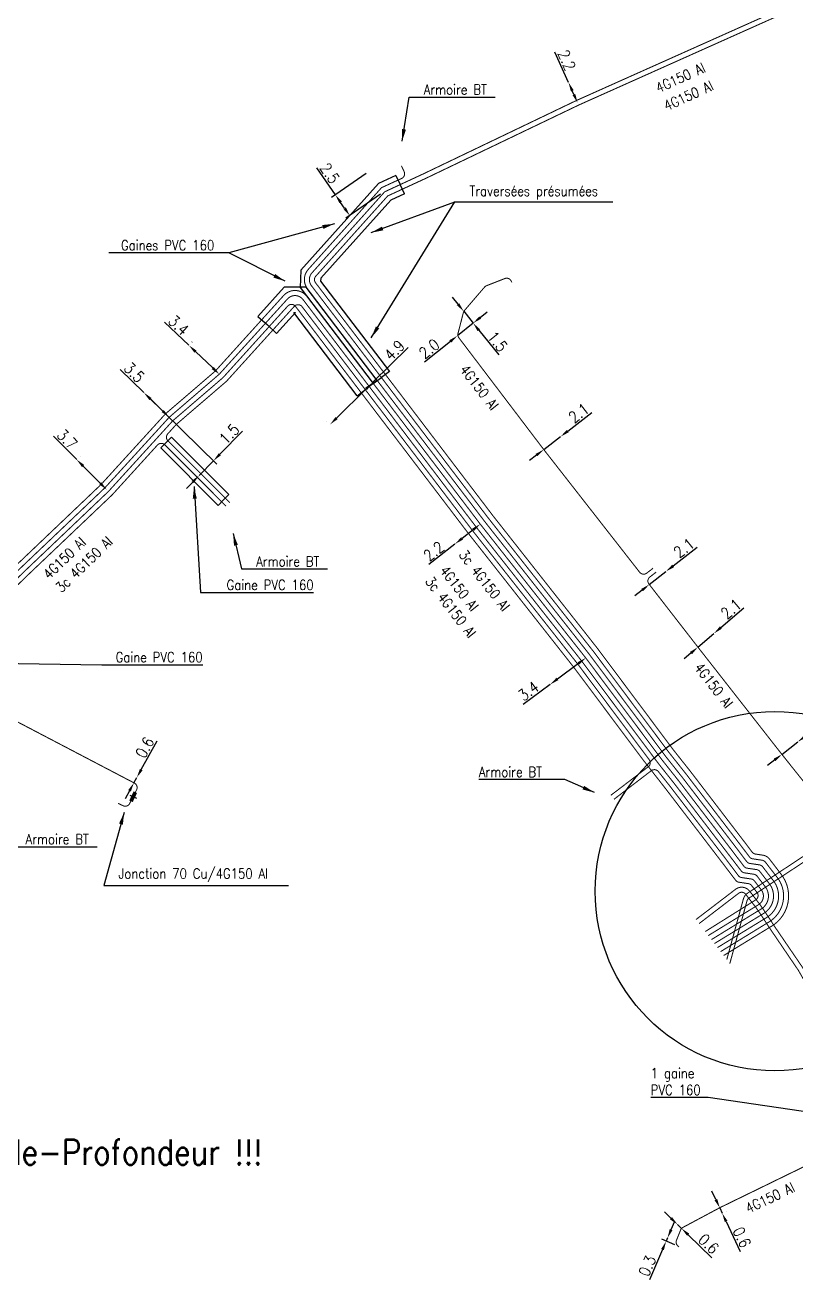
# Model space of a CAD drawing. Header units: millimetres. Extents: x 184994 to 186004, y 128000 to 129009.
# Drawn here: x 185681.5 to 185757.9, y 128345.3 to 128469.7 of the extents above; entities that cross this region are included whole.
import ezdxf
from ezdxf.enums import TextEntityAlignment as Align

# ---------------------------------------------------------------- set-up
doc = ezdxf.new("R2010")
doc.units = ezdxf.units.MM
doc.header["$PDMODE"] = 34
doc.linetypes.add('B_ST_Al', pattern=[2000, 1000, 1000])
doc.layers.get('0').update_dxf_attribs({"linetype": 'CONTINUOUS'})
doc.layers.get('Defpoints').update_dxf_attribs({"linetype": 'CONTINUOUS'})
for name, color, linetype in [('B_100', 3, 'CONTINUOUS'), ('B_110', 1, 'CONTINUOUS'), ('B_300', 7, 'CONTINUOUS'), ('B_400', 7, 'CONTINUOUS'), ('B_420', 7, 'CONTINUOUS'), ('B_900', 7, 'CONTINUOUS')]:
    doc.layers.add(name, color=color, linetype=linetype)
doc.styles.get("Standard").update_dxf_attribs({"font": 'romans.shx', "width": 0.85})
doc.dimstyles.get("Standard").update_dxf_attribs({"dimtxt": 1.5, "dimasz": 1.2, "dimexe": 0.625, "dimexo": 0.625, "dimgap": 0.25, "dimtad": 1, "dimdec": 1, "dimzin": 0, "dimdsep": 46, "dimtxsty": 'Standard', "dimcen": -0.5, "dimadec": 0, "dimazin": 0, "dimtfac": 1, "dimtdec": 1, "dimtmove": 0, "dimatfit": 3, "dimfxl": 0, "dimtolj": 1, "dimtzin": 0, "dimarcsym": 0})

# ---------------------------------------------------------------- blocks, each defined once
blk = doc.blocks.new('*D635')
at = {"layer": 'B_110', "color": 0, "linetype": 'Continuous', "lineweight": -2, "transparency": 16777216}
for p, q in [((185749.98, 128353.22), (185749.6, 128354.04)), ((185750.37, 128352.41), (185750.62, 128351.86)), ((185750.79, 128352.61), (185750.79, 128352.61)), ((185751, 128351.05), (185752.4, 128348.08)), ((185751.04, 128352.06), (185751.04, 128352.06))]:
    blk.add_line(p, q, dxfattribs=at)
at = {"layer": 'B_110', "color": 0, "linetype": 'Continuous', "transparency": 16777216}
for points in [[(185750.12, 128353.29), (185749.85, 128353.16), (185750.37, 128352.41)], [(185751.14, 128351.11), (185750.87, 128350.99), (185750.62, 128351.86)]]:
    blk.add_solid(points, dxfattribs=at)
at = {"layer": 'Defpoints', "color": 0, "linetype": 'Continuous', "transparency": 16777216}
for p in [(185750.37, 128352.41), (185750.62, 128351.86), (185750.62, 128351.86)]:
    blk.add_point(p, dxfattribs=at)
at = {"layer": 'B_110', "color": 0, "linetype": 'Continuous', "transparency": 16777216, "insert": (185752.57, 128349.48), "char_height": 1.125, "attachment_point": 5, "rotation": 295.2197}
blk.add_mtext('\\A1;0.6', dxfattribs=at)
blk = doc.blocks.new('*D636')
at = {"layer": 'B_110', "color": 0, "linetype": 'Continuous', "lineweight": -2, "transparency": 16777216}
for p, q in [((185745.55, 128351.36), (185744.9, 128351.99)), ((185746.2, 128350.74), (185746.59, 128350.36)), ((185747.24, 128349.73), (185749.6, 128347.46))]:
    blk.add_line(p, q, dxfattribs=at)
at = {"layer": 'B_110', "color": 0, "linetype": 'Continuous', "transparency": 16777216}
for points in [[(185745.65, 128351.47), (185745.44, 128351.26), (185746.2, 128350.74)], [(185747.35, 128349.84), (185747.14, 128349.63), (185746.59, 128350.36)]]:
    blk.add_solid(points, dxfattribs=at)
at = {"layer": 'Defpoints', "color": 0, "linetype": 'Continuous', "transparency": 16777216}
for p in [(185746.2, 128350.74), (185746.2, 128350.74), (185746.59, 128350.36)]:
    blk.add_point(p, dxfattribs=at)
at = {"layer": 'B_110', "color": 0, "linetype": 'Continuous', "transparency": 16777216, "insert": (185749.27, 128348.83), "char_height": 1.125, "attachment_point": 5, "rotation": 316.0804}
blk.add_mtext('\\A1;0.6', dxfattribs=at)
blk = doc.blocks.new('*D637')
at = {"layer": 'B_110', "color": 0, "linetype": 'Continuous', "lineweight": -2, "transparency": 16777216}
for p, q in [((185745.56, 128350.24), (185745.91, 128351.07)), ((185745.92, 128348.72), (185744.63, 128349.28)), ((185745.2, 128349.42), (185745.06, 128349.09)), ((185744.71, 128348.27), (185743.41, 128345.26))]:
    blk.add_line(p, q, dxfattribs=at)
at = {"layer": 'B_110', "color": 0, "linetype": 'Continuous', "transparency": 16777216}
for points in [[(185745.42, 128350.3), (185745.69, 128350.18), (185745.2, 128349.42)], [(185744.57, 128348.33), (185744.84, 128348.21), (185745.06, 128349.09)]]:
    blk.add_solid(points, dxfattribs=at)
at = {"layer": 'Defpoints', "color": 0, "linetype": 'Continuous', "transparency": 16777216}
for p in [(185745.2, 128349.42), (185745.2, 128349.42), (185746.35, 128348.54)]:
    blk.add_point(p, dxfattribs=at)
at = {"layer": 'B_110', "color": 0, "linetype": 'Continuous', "transparency": 16777216, "insert": (185743.19, 128346.64), "char_height": 1.125, "attachment_point": 5, "rotation": 66.7303}
blk.add_mtext('\\A1;0.3', dxfattribs=at)
blk = doc.blocks.new('*D650')
at = {"layer": 'B_110', "color": 0, "linetype": 'Continuous', "lineweight": -2, "transparency": 16777216}
for p, q in [((185715.96, 128434.23), (185719.49, 128437.72)), ((185715.63, 128434.57), (185715.63, 128434.57)), ((185712.39, 128430.71), (185715.32, 128433.6)), ((185711.42, 128430.42), (185711.42, 128430.42))]:
    blk.add_line(p, q, dxfattribs=at)
at = {"layer": 'B_110', "color": 0, "linetype": 'Continuous', "transparency": 16777216}
for points in [[(185715.21, 128433.71), (185715.42, 128433.5), (185715.96, 128434.23)], [(185712.29, 128430.82), (185712.5, 128430.61), (185711.75, 128430.08)]]:
    blk.add_solid(points, dxfattribs=at)
at = {"layer": 'Defpoints', "color": 0, "linetype": 'Continuous', "transparency": 16777216}
for p in [(185715.96, 128434.23), (185711.75, 128430.08), (185711.75, 128430.08)]:
    blk.add_point(p, dxfattribs=at)
at = {"layer": 'B_110', "color": 0, "linetype": 'Continuous', "transparency": 16777216, "insert": (185718.13, 128437.44), "char_height": 1.125, "attachment_point": 5, "rotation": 44.6519}
blk.add_mtext('\\A1;4.9', dxfattribs=at)
blk = doc.blocks.new('*D651')
at = {"layer": 'B_110', "color": 0, "linetype": 'Continuous', "lineweight": -2, "transparency": 16777216}
for p, q in [((185725.93, 128419.64), (185724.83, 128418.77)), ((185724.12, 128418.22), (185721.55, 128416.19))]:
    blk.add_line(p, q, dxfattribs=at)
at = {"layer": 'B_110', "color": 0, "linetype": 'Continuous', "transparency": 16777216}
for points in [[(185725.84, 128419.76), (185726.02, 128419.52), (185726.64, 128420.2)], [(185724.74, 128418.89), (185724.92, 128418.66), (185724.12, 128418.22)]]:
    blk.add_solid(points, dxfattribs=at)
at = {"layer": 'Defpoints', "color": 0, "linetype": 'Continuous', "transparency": 16777216}
for p in [(185726.64, 128420.2), (185724.12, 128418.22), (185724.12, 128418.22)]:
    blk.add_point(p, dxfattribs=at)
at = {"layer": 'B_110', "color": 0, "linetype": 'Continuous', "transparency": 16777216, "insert": (185722.02, 128417.51), "char_height": 1.125, "attachment_point": 5, "rotation": 38.2302}
blk.add_mtext('\\A1;2.2', dxfattribs=at)
blk = doc.blocks.new('*D652')
at = {"layer": 'B_110', "color": 0, "linetype": 'Continuous', "lineweight": -2, "transparency": 16777216}
for p, q in [((185736.37, 128406.39), (185734.28, 128404.84)), ((185737.37, 128406.55), (185737.37, 128406.55)), ((185733.56, 128404.3), (185730.89, 128402.32))]:
    blk.add_line(p, q, dxfattribs=at)
at = {"layer": 'B_110', "color": 0, "linetype": 'Continuous', "transparency": 16777216}
for points in [[(185736.28, 128406.51), (185736.46, 128406.27), (185737.09, 128406.92)], [(185734.19, 128404.96), (185734.37, 128404.72), (185733.56, 128404.3)]]:
    blk.add_solid(points, dxfattribs=at)
at = {"layer": 'Defpoints', "color": 0, "linetype": 'Continuous', "transparency": 16777216}
for p in [(185737.09, 128406.92), (185733.56, 128404.3), (185733.56, 128404.3)]:
    blk.add_point(p, dxfattribs=at)
at = {"layer": 'B_110', "color": 0, "linetype": 'Continuous', "transparency": 16777216, "insert": (185731.42, 128403.64), "char_height": 1.125, "attachment_point": 5, "rotation": 36.6149}
blk.add_mtext('\\A1;3.4', dxfattribs=at)
blk = doc.blocks.new('*D653')
at = {"layer": 'B_110', "color": 0, "linetype": 'Continuous', "lineweight": -2, "transparency": 16777216}
for p, q in [((185693.63, 128432.91), (185700.53, 128426.15)), ((185700.82, 128427.12), (185703.07, 128429.42)), ((185698.76, 128425.02), (185700.19, 128426.48)), ((185698.13, 128424.37), (185697.5, 128423.73))]:
    blk.add_line(p, q, dxfattribs=at)
at = {"layer": 'B_110', "color": 0, "linetype": 'Continuous', "transparency": 16777216}
for points in [[(185700.72, 128427.23), (185700.93, 128427.02), (185700.19, 128426.48)], [(185698.02, 128424.48), (185698.24, 128424.27), (185698.76, 128425.02)]]:
    blk.add_solid(points, dxfattribs=at)
at = {"layer": 'Defpoints', "color": 0, "linetype": 'Continuous', "transparency": 16777216}
for p in [(185693.29, 128433.24), (185700.19, 128426.48), (185698.76, 128425.02)]:
    blk.add_point(p, dxfattribs=at)
at = {"layer": 'B_110', "color": 0, "linetype": 'Continuous', "transparency": 16777216, "insert": (185701.75, 128429.14), "char_height": 1.125, "attachment_point": 5, "rotation": 45.5897}
blk.add_mtext('\\A1;1.5', dxfattribs=at)
blk = doc.blocks.new('*D654')
at = {"layer": 'B_110', "color": 0, "linetype": 'Continuous', "lineweight": -2, "transparency": 16777216}
for p, q in [((185686.63, 128426.6), (185684.32, 128428.92)), ((185686.96, 128426.93), (185686.96, 128426.93)), ((185688.97, 128424.25), (185687.27, 128425.96)), ((185689.94, 128423.95), (185689.94, 128423.95))]:
    blk.add_line(p, q, dxfattribs=at)
at = {"layer": 'B_110', "color": 0, "linetype": 'Continuous', "transparency": 16777216}
for points in [[(185687.37, 128426.07), (185687.16, 128425.85), (185686.63, 128426.6)], [(185689.07, 128424.36), (185688.86, 128424.15), (185689.6, 128423.62)]]:
    blk.add_solid(points, dxfattribs=at)
at = {"layer": 'Defpoints', "color": 0, "linetype": 'Continuous', "transparency": 16777216}
for p in [(185686.63, 128426.6), (185686.63, 128426.6), (185689.6, 128423.62)]:
    blk.add_point(p, dxfattribs=at)
at = {"layer": 'B_110', "color": 0, "linetype": 'Continuous', "transparency": 16777216, "insert": (185685.69, 128428.61), "char_height": 1.125, "attachment_point": 5, "rotation": 314.9011}
blk.add_mtext('\\A1;3.7', dxfattribs=at)
blk = doc.blocks.new('*D659')
at = {"layer": 'B_110', "color": 0, "linetype": 'Continuous', "lineweight": -2, "transparency": 16777216}
for p, q in [((185693.29, 128433.24), (185690.95, 128435.53)), ((185695.15, 128431.42), (185693.94, 128432.61))]:
    blk.add_line(p, q, dxfattribs=at)
at = {"layer": 'B_110', "color": 0, "linetype": 'Continuous', "transparency": 16777216}
for points in [[(185694.04, 128432.71), (185693.83, 128432.5), (185693.29, 128433.24)], [(185695.26, 128431.52), (185695.05, 128431.31), (185695.8, 128430.79)]]:
    blk.add_solid(points, dxfattribs=at)
at = {"layer": 'Defpoints', "color": 0, "linetype": 'Continuous', "transparency": 16777216}
for p in [(185693.29, 128433.24), (185693.29, 128433.24), (185695.8, 128430.79)]:
    blk.add_point(p, dxfattribs=at)
at = {"layer": 'B_110', "color": 0, "linetype": 'Continuous', "transparency": 16777216, "insert": (185692.33, 128435.24), "char_height": 1.125, "attachment_point": 5, "rotation": 315.5897}
blk.add_mtext('\\A1;3.5', dxfattribs=at)
blk = doc.blocks.new('*D660')
at = {"layer": 'B_110', "color": 0, "linetype": 'Continuous', "lineweight": -2, "transparency": 16777216}
for p, q in [((185697.75, 128437.93), (185695.34, 128440.22)), ((185698.06, 128438.25), (185698.08, 128438.26)), ((185700.11, 128435.68), (185698.41, 128437.31))]:
    blk.add_line(p, q, dxfattribs=at)
at = {"layer": 'B_110', "color": 0, "linetype": 'Continuous', "transparency": 16777216}
for points in [[(185698.51, 128437.41), (185698.3, 128437.2), (185697.75, 128437.93)], [(185700.22, 128435.79), (185700.01, 128435.57), (185700.77, 128435.06)]]:
    blk.add_solid(points, dxfattribs=at)
at = {"layer": 'Defpoints', "color": 0, "linetype": 'Continuous', "transparency": 16777216}
for p in [(185697.74, 128437.91), (185697.75, 128437.93), (185700.77, 128435.06)]:
    blk.add_point(p, dxfattribs=at)
at = {"layer": 'B_110', "color": 0, "linetype": 'Continuous', "transparency": 16777216, "insert": (185696.74, 128439.92), "char_height": 1.125, "attachment_point": 5, "rotation": 316.4399}
blk.add_mtext('\\A1;3.4', dxfattribs=at)
blk = doc.blocks.new('*D665')
at = {"layer": 'B_110', "color": 0, "linetype": 'Continuous', "lineweight": -2, "transparency": 16777216}
for p, q in [((185693.03, 128395.85), (185694.61, 128398.72)), ((185692.3, 128394.54), (185692.59, 128395.07)), ((185691.87, 128393.75), (185691.43, 128392.97))]:
    blk.add_line(p, q, dxfattribs=at)
at = {"layer": 'B_110', "color": 0, "linetype": 'Continuous', "transparency": 16777216}
for points in [[(185692.9, 128395.93), (185693.16, 128395.78), (185692.59, 128395.07)], [(185691.74, 128393.83), (185692, 128393.68), (185692.3, 128394.54)]]:
    blk.add_solid(points, dxfattribs=at)
at = {"layer": 'Defpoints', "color": 0, "linetype": 'Continuous', "transparency": 16777216}
for p in [(185692.59, 128395.07), (185692.59, 128395.07), (185692.3, 128394.54)]:
    blk.add_point(p, dxfattribs=at)
at = {"layer": 'B_110', "color": 0, "linetype": 'Continuous', "transparency": 16777216, "insert": (185693.38, 128398.05), "char_height": 1.125, "attachment_point": 5, "rotation": 61.083}
blk.add_mtext('\\A1;0.6', dxfattribs=at)
blk = doc.blocks.new('*D669')
at = {"layer": 'B_110', "color": 0, "linetype": 'Continuous', "lineweight": -2, "transparency": 16777216}
for p, q in [((185735.38, 128463.99), (185734.04, 128466.98)), ((185735.92, 128462.8), (185735.75, 128463.16))]:
    blk.add_line(p, q, dxfattribs=at)
at = {"layer": 'B_110', "color": 0, "linetype": 'Continuous', "transparency": 16777216}
for points in [[(185735.89, 128463.23), (185735.62, 128463.1), (185735.38, 128463.99)], [(185736.05, 128462.86), (185735.78, 128462.74), (185736.28, 128461.98)]]:
    blk.add_solid(points, dxfattribs=at)
at = {"layer": 'Defpoints', "color": 0, "linetype": 'Continuous', "transparency": 16777216}
for p in [(185735.38, 128463.99), (185735.38, 128463.99), (185736.28, 128461.98)]:
    blk.add_point(p, dxfattribs=at)
at = {"layer": 'B_110', "color": 0, "linetype": 'Continuous', "transparency": 16777216, "insert": (185735.21, 128466.2), "char_height": 1.125, "attachment_point": 5, "rotation": 294.1437}
blk.add_mtext('\\A1;2.2', dxfattribs=at)
blk = doc.blocks.new('B_300_04')
at = {"color": 0, "linetype": 'Continuous'}
blk.add_line((0, 0.38), (0, -0.38), dxfattribs=at)
blk.add_solid([(-0.5, 0.19), (-0.5, -0.19), (0.5, 0.19), (0.5, -0.19)], dxfattribs=at)
at = {"color": 0, "linetype": 'Continuous', "width": 0.75, "flags": 3}
for tag, p in [('DEF_LEG', (0, -4.25)), ('DEF_COUP', (0.04, -6.33)), ('DEF_TYPE', (0, -8.25))]:
    blk.add_attdef(tag, text='', height=1.2, dxfattribs=at).set_placement(p, align=Align.MIDDLE)
blk = doc.blocks.new('*D689')
at = {"layer": 'B_110', "color": 0, "linetype": 'Continuous', "lineweight": -2, "transparency": 16777216}
for p, q in [((185712.28, 128452.84), (185710.42, 128455.54)), ((185715.34, 128454.96), (185711.89, 128452.58)), ((185713.19, 128451.53), (185712.79, 128452.1)), ((185716.76, 128452.9), (185713.32, 128450.52))]:
    blk.add_line(p, q, dxfattribs=at)
at = {"layer": 'B_110', "color": 0, "linetype": 'Continuous', "transparency": 16777216}
for points in [[(185712.92, 128452.19), (185712.67, 128452.02), (185712.28, 128452.84)], [(185713.31, 128451.61), (185713.07, 128451.44), (185713.7, 128450.79)]]:
    blk.add_solid(points, dxfattribs=at)
at = {"layer": 'Defpoints', "color": 0, "linetype": 'Continuous', "transparency": 16777216}
for p in [(185715.72, 128455.22), (185717.14, 128453.17), (185712.28, 128452.84)]:
    blk.add_point(p, dxfattribs=at)
at = {"layer": 'B_110', "color": 0, "linetype": 'Continuous', "transparency": 16777216, "insert": (185711.71, 128454.99), "char_height": 1.125, "attachment_point": 5, "rotation": 304.6533}
blk.add_mtext('\\A1;2.5', dxfattribs=at)
blk = doc.blocks.new('*D692')
at = {"layer": 'B_110', "color": 0, "linetype": 'Continuous', "lineweight": -2, "transparency": 16777216}
for p, q in [((185724.43, 128442), (185723.87, 128442.7)), ((185724.99, 128441.3), (185725.93, 128440.13)), ((185726.49, 128439.42), (185728.46, 128436.97))]:
    blk.add_line(p, q, dxfattribs=at)
at = {"layer": 'B_110', "color": 0, "linetype": 'Continuous', "transparency": 16777216}
for points in [[(185724.55, 128442.09), (185724.31, 128441.91), (185724.99, 128441.3)], [(185726.61, 128439.52), (185726.37, 128439.33), (185725.93, 128440.13)]]:
    blk.add_solid(points, dxfattribs=at)
at = {"layer": 'Defpoints', "color": 0, "linetype": 'Continuous', "transparency": 16777216}
for p in [(185724.99, 128441.3), (185725.93, 128440.13), (185725.93, 128440.13)]:
    blk.add_point(p, dxfattribs=at)
at = {"layer": 'B_110', "color": 0, "linetype": 'Continuous', "transparency": 16777216, "insert": (185728.34, 128438.31), "char_height": 1.125, "attachment_point": 5, "rotation": 308.6756}
blk.add_mtext('\\A1;1.5', dxfattribs=at)
blk = doc.blocks.new('*D693')
at = {"layer": 'B_110', "color": 0, "linetype": 'Continuous', "lineweight": -2, "transparency": 16777216}
for p, q in [((185726.63, 128440.69), (185727.33, 128441.25)), ((185725.93, 128440.13), (185724.37, 128438.88)), ((185723.67, 128438.31), (185721.11, 128436.26))]:
    blk.add_line(p, q, dxfattribs=at)
at = {"layer": 'B_110', "color": 0, "linetype": 'Continuous', "transparency": 16777216}
for points in [[(185726.54, 128440.8), (185726.73, 128440.57), (185725.93, 128440.13)], [(185723.57, 128438.43), (185723.76, 128438.2), (185724.37, 128438.88)]]:
    blk.add_solid(points, dxfattribs=at)
at = {"layer": 'Defpoints', "color": 0, "linetype": 'Continuous', "transparency": 16777216}
for p in [(185725.93, 128440.13), (185725.93, 128440.13), (185724.37, 128438.88)]:
    blk.add_point(p, dxfattribs=at)
at = {"layer": 'B_110', "color": 0, "linetype": 'Continuous', "transparency": 16777216, "insert": (185721.57, 128437.59), "char_height": 1.125, "attachment_point": 5, "rotation": 38.6756}
blk.add_mtext('\\A1;2.0', dxfattribs=at)
blk = doc.blocks.new('*D694')
at = {"layer": 'B_110', "color": 0, "linetype": 'Continuous', "lineweight": -2, "transparency": 16777216}
for p, q in [((185735.31, 128429.42), (185737.69, 128431.25)), ((185732.93, 128427.59), (185734.59, 128428.87)), ((185732.21, 128427.04), (185731.5, 128426.5))]:
    blk.add_line(p, q, dxfattribs=at)
at = {"layer": 'B_110', "color": 0, "linetype": 'Continuous', "transparency": 16777216}
for points in [[(185735.21, 128429.54), (185735.4, 128429.3), (185734.59, 128428.87)], [(185732.12, 128427.16), (185732.3, 128426.93), (185732.93, 128427.59)]]:
    blk.add_solid(points, dxfattribs=at)
at = {"layer": 'Defpoints', "color": 0, "linetype": 'Continuous', "transparency": 16777216}
for p in [(185734.59, 128428.87), (185734.59, 128428.87), (185732.93, 128427.59)]:
    blk.add_point(p, dxfattribs=at)
at = {"layer": 'B_110', "color": 0, "linetype": 'Continuous', "transparency": 16777216, "insert": (185736.4, 128431.21), "char_height": 1.125, "attachment_point": 5, "rotation": 37.5347}
blk.add_mtext('\\A1;2.1', dxfattribs=at)
blk = doc.blocks.new('*D695')
at = {"layer": 'B_110', "color": 0, "linetype": 'Continuous', "lineweight": -2, "transparency": 16777216}
for p, q in [((185745.75, 128416.05), (185748.12, 128417.9)), ((185743.39, 128414.21), (185745.04, 128415.5)), ((185742.68, 128413.65), (185741.97, 128413.1))]:
    blk.add_line(p, q, dxfattribs=at)
at = {"layer": 'B_110', "color": 0, "linetype": 'Continuous', "transparency": 16777216}
for points in [[(185745.66, 128416.17), (185745.85, 128415.93), (185745.04, 128415.5)], [(185742.59, 128413.77), (185742.77, 128413.54), (185743.39, 128414.21)]]:
    blk.add_solid(points, dxfattribs=at)
at = {"layer": 'Defpoints', "color": 0, "linetype": 'Continuous', "transparency": 16777216}
for p in [(185745.04, 128415.5), (185745.04, 128415.5), (185743.39, 128414.21)]:
    blk.add_point(p, dxfattribs=at)
at = {"layer": 'B_110', "color": 0, "linetype": 'Continuous', "transparency": 16777216, "insert": (185746.83, 128417.84), "char_height": 1.125, "attachment_point": 5, "rotation": 37.9349}
blk.add_mtext('\\A1;2.1', dxfattribs=at)
blk = doc.blocks.new('*D696')
at = {"layer": 'B_110', "color": 0, "linetype": 'Continuous', "lineweight": -2, "transparency": 16777216}
for p, q in [((185750.49, 128409.95), (185752.77, 128411.9)), ((185748.21, 128408), (185749.8, 128409.36)), ((185747.52, 128407.41), (185746.84, 128406.83))]:
    blk.add_line(p, q, dxfattribs=at)
at = {"layer": 'B_110', "color": 0, "linetype": 'Continuous', "transparency": 16777216}
for points in [[(185750.39, 128410.06), (185750.59, 128409.83), (185749.8, 128409.36)], [(185747.43, 128407.53), (185747.62, 128407.3), (185748.21, 128408)]]:
    blk.add_solid(points, dxfattribs=at)
at = {"layer": 'Defpoints', "color": 0, "linetype": 'Continuous', "transparency": 16777216}
for p in [(185749.8, 128409.36), (185749.8, 128409.36), (185748.21, 128408)]:
    blk.add_point(p, dxfattribs=at)
at = {"layer": 'B_110', "color": 0, "linetype": 'Continuous', "transparency": 16777216, "insert": (185751.49, 128411.79), "char_height": 1.125, "attachment_point": 5, "rotation": 40.518}
blk.add_mtext('\\A1;2.1', dxfattribs=at)
blk = doc.blocks.new('*D697')
at = {"layer": 'B_110', "color": 0, "linetype": 'Continuous', "lineweight": -2, "transparency": 16777216}
for p, q in [((185758.82, 128399.15), (185761.5, 128401.23)), ((185756.53, 128397.37), (185758.11, 128398.6)), ((185755.82, 128396.82), (185755.11, 128396.27))]:
    blk.add_line(p, q, dxfattribs=at)
at = {"layer": 'B_110', "color": 0, "linetype": 'Continuous', "transparency": 16777216}
for points in [[(185758.73, 128399.27), (185758.91, 128399.03), (185758.11, 128398.6)], [(185755.73, 128396.94), (185755.91, 128396.7), (185756.53, 128397.37)]]:
    blk.add_solid(points, dxfattribs=at)
at = {"layer": 'Defpoints', "color": 0, "linetype": 'Continuous', "transparency": 16777216}
for p in [(185758.11, 128398.6), (185758.11, 128398.6), (185756.53, 128397.37)]:
    blk.add_point(p, dxfattribs=at)
at = {"layer": 'B_110', "color": 0, "linetype": 'Continuous', "transparency": 16777216, "insert": (185760.1, 128401.09), "char_height": 1.125, "attachment_point": 5, "rotation": 37.8575}
blk.add_mtext('\\A1;2.0', dxfattribs=at)

msp = doc.modelspace()

# ---------------------------------------------------------------- linework, layer by layer
at = {"layer": 'B_100', "linetype": 'B_ST_Al', "const_width": 0.1, "flags": 128}
for points in [[(185671.83, 128412.6), (185674.56, 128411.28, 0.378992), (185675.2, 128411.45), (185675.7, 128412.24, -0.183172), (185675.99, 128412.45), (185676.78, 128412.67), (185677.46, 128413.03), (185680.91, 128416.38), (185689.07, 128424.15), (185695.43, 128431.13), (185700.39, 128435.39), (185707.15, 128442.87, -0.469498), (185709.46, 128442.77), (185715.96, 128434.24), (185726.64, 128420.19), (185737.08, 128406.94), (185744.48, 128397.05), (185744.77, 128396.67), (185746.27, 128394.78), (185751.62, 128387.79), (185752.77, 128386.27, 0.194489), (185753.09, 128386.08), (185754.03, 128385.94, -0.193874), (185754.35, 128385.75), (185755.29, 128384.54, -0.44531), (185754.75, 128381.61), (185749.85, 128378.61)], [(185751.37, 128376.62), (185753.07, 128382.83, -0.182042), (185753.28, 128383.12), (185762.4, 128389.13, -0.403936), (185763.08, 128389), (185765.32, 128385.88, 0.406073), (185766, 128385.75), (185766.62, 128386.17)], [(185761.43, 128363.39), (185761.43, 128363.39, 0.290807), (185761.96, 128363.33), (185763.53, 128364.12, 0.409065), (185763.76, 128364.78), (185761.12, 128370.29), (185759.77, 128373.14), (185758.18, 128375.93), (185755.53, 128379.83), (185754.57, 128381.28), (185754, 128382.13), (185752.94, 128383.5, 0.413826), (185752.24, 128383.59), (185748.33, 128380.59)]]:
    msp.add_lwpolyline(points, format="xyb", dxfattribs=at)
at = {"layer": 'B_110', "linetype": 'B_ST_Al', "flags": 128}
for points in [[(185750.76, 128377.42, 0.1, 0.1, 0), (185755.53, 128380.34, 0.1, 0.1, 0.445448), (185756.47, 128385.46, 0.1, 0.1, 0), (185755.3, 128386.99, 0.1, 0.1, 0.193874), (185754.65, 128387.37, 0.1, 0.1, 0), (185753.92, 128387.48, 0.1, 0.1, -0.195621), (185753.59, 128387.67, 0.1, 0.1, 0), (185752.81, 128388.7, 0.1, 0.1, 0), (185747.45, 128395.7, 0.1, 0.1, 0), (185745.95, 128397.59, 0.1, 0.1, 0), (185745.67, 128397.95, 0.1, 0.1, 0), (185738.27, 128407.85, 0.1, 0.1, 0), (185727.83, 128421.11, 0.1, 0.1, 0), (185717.23, 128435.04, 0.1, 0.1, 0), (185710.3, 128444.14, 0.1, 0.1, -0.359641), (185710.33, 128444.78, 0.1, 0.1, 0), (185717.46, 128452.74, 0.1, 0.1, 0), (185718.91, 128453.41, 0.1, 0.1, 0), (185721.27, 128454.5, 0.1, 0.1, 0), (185736.39, 128461.75, 0.1, 0.1, 0), (185786.56, 128484.2, 0.1, 0.1, 0), (185788.12, 128484.91, 0.1, 0.1, 0), (185816.55, 128498.14, 0.1, 0.1, 0), (185830.28, 128504.14, 0.1, 0.1, 0.416753), (185830.53, 128504.8, 0.1, 0.1, 0), (185830.2, 128505.55, 0, 0, 0)], [(185670.67, 128391.28, 0.1, 0.1, 0), (185670.28, 128391.48, 0.1, 0.1, -0.178533), (185670.05, 128391.74, 0.1, 0.1, 0), (185669.79, 128392.36, 0.1, 0.1, 0.177486), (185669.56, 128392.61, 0.1, 0.1, 0), (185666.21, 128394.35, 0.1, 0.1, -0.413594), (185665.99, 128395.02, 0.1, 0.1, 0), (185667.78, 128398.49, 0.1, 0.1, 0), (185668.06, 128399.03, 0.1, 0.1, 0), (185675.06, 128410.31, 0.1, 0.1, 0), (185676.02, 128411.81, 0.1, 0.1, -0.183172), (185676.31, 128412.02, 0.1, 0.1, 0), (185676.97, 128412.2, 0.1, 0.1, 0), (185677.76, 128412.62, 0.1, 0.1, 0), (185681.26, 128416.03, 0.1, 0.1, 0), (185689.43, 128423.8, 0.1, 0.1, 0), (185695.8, 128430.79, 0.1, 0.1, 0), (185700.76, 128435.06, 0.1, 0.1, 0), (185707.53, 128442.53, 0.1, 0.1, -0.469498), (185709.06, 128442.47, 0.1, 0.1, 0), (185715.64, 128433.83, 0.1, 0.1, 0), (185726.25, 128419.88, 0.1, 0.1, 0), (185736.68, 128406.63, 0.1, 0.1, 0), (185744.08, 128396.74, 0.1, 0.1, 0), (185744.37, 128396.36, 0.1, 0.1, 0), (185745.87, 128394.47, 0.1, 0.1, 0), (185751.22, 128387.48, 0.1, 0.1, 0), (185752.5, 128385.81, 0.1, 0.1, 0.194489), (185752.82, 128385.62, 0.1, 0.1, 0), (185753.76, 128385.48, 0.1, 0.1, -0.193874), (185754.08, 128385.29, 0.1, 0.1, 0), (185754.89, 128384.23, 0.1, 0.1, -0.445087), (185754.49, 128382.04, 0.1, 0.1, 0), (185749.55, 128379, 0, 0, 0)], [(185690.75, 128392.51, 0.1, 0.1, 0), (185691.22, 128392.28, 0.1, 0.1, 0.414214), (185691.89, 128392.5, 0.1, 0.1, 0), (185692.23, 128393.17, 0.1, 0.1, 0), (185692.57, 128393.85, 0.1, 0.1, 0.408667), (185692.35, 128394.52, 0.1, 0.1, 0), (185678.62, 128401.71, 0.1, 0.1, 0), (185677.3, 128402.41, 0.1, 0.1, 0), (185672.83, 128404.75, 0.1, 0.1, -0.435504), (185672.63, 128405.46, 0.1, 0.1, 0), (185673.31, 128406.54, 0.1, 0.1, 0), (185674.39, 128408.29, 0.1, 0.1, 0), (185675.48, 128410.04, 0.1, 0.1, 0), (185676.34, 128411.38, 0.1, 0.1, -0.183172), (185676.62, 128411.59, 0.1, 0.1, 0), (185677.16, 128411.74, 0.1, 0.1, 0), (185678.05, 128412.22, 0.1, 0.1, 0), (185681.62, 128415.67, 0.1, 0.1, 0), (185689.79, 128423.45, 0.1, 0.1, 0), (185696.16, 128430.45, 0.1, 0.1, 0), (185701.13, 128434.72, 0.1, 0.1, 0), (185707.55, 128441.82, 0.1, 0.1, -0.469498), (185708.32, 128441.79, 0.1, 0.1, 0), (185714.42, 128433.77, 0.1, 0.1, 0), (185725.46, 128419.27, 0.1, 0.1, 0), (185735.89, 128406.02, 0.1, 0.1, 0), (185742.76, 128396.84, 0.1, 0.1, 0), (185745.08, 128393.87, 0.1, 0.1, 0), (185750.43, 128386.88, 0.1, 0.1, 0), (185751.95, 128384.88, 0.1, 0.1, 0.194484), (185752.27, 128384.69, 0.1, 0.1, 0), (185753.21, 128384.55, 0.1, 0.1, -0.193874), (185753.53, 128384.36, 0.1, 0.1, 0), (185754.07, 128383.67, 0.1, 0.1, -0.442155), (185753.94, 128382.94, 0.1, 0.1, 0), (185748.94, 128379.8, 0, 0, 0)], [(185701.8, 128422.33, 0.1, 0.1, 0), (185701.37, 128422.76, 0.1, 0.1, 0), (185695.67, 128428.46, 0.1, 0.1, -0.400488), (185695.66, 128429.15, 0.1, 0.1, 0), (185696.51, 128430.09, 0.1, 0.1, 0), (185701.48, 128434.36, 0.1, 0.1, 0), (185708.2, 128441.79, 0.1, 0.1, -0.469498), (185708.97, 128441.76, 0.1, 0.1, 0), (185715.24, 128433.53, 0.1, 0.1, 0), (185725.85, 128419.58, 0.1, 0.1, 0), (185736.29, 128406.33, 0.1, 0.1, 0), (185743.38, 128396.84, 0.1, 0.1, -0.410632), (185743.29, 128396.14, 0.1, 0.1, 0), (185739.58, 128393.31, 0, 0, 0)], [(185670.9, 128391.74, 0.1, 0.1, -0.353023), (185670.78, 128392.35, 0.1, 0.1, 0), (185673.73, 128398.03, 0.1, 0.1, 0), (185675.41, 128401.27, 0.1, 0.1, 0), (185676.52, 128403.41, 0.1, 0.1, 0), (185676.61, 128403.82, 0.1, 0.1, 0), (185676.54, 128404.42, 0.1, 0.1, 0), (185676.19, 128404.98, 0.1, 0.1, 0), (185675.41, 128405.74, 0.1, 0.1, 0), (185675.12, 128406.23, 0.1, 0.1, 0), (185674.83, 128406.72, 0.1, 0.1, 0), (185674.68, 128407.25, 0.1, 0.1, 0), (185674.73, 128407.79, 0.1, 0.1, -0.118518), (185674.8, 128408.01, 0.1, 0.1, 0), (185675.9, 128409.77, 0.1, 0.1, 0), (185676.66, 128410.95, 0.1, 0.1, -0.183172), (185676.94, 128411.16, 0.1, 0.1, 0), (185677.35, 128411.27, 0.1, 0.1, 0), (185678.35, 128411.81, 0.1, 0.1, 0), (185681.96, 128415.31, 0.1, 0.1, 0), (185690.15, 128423.1, 0.1, 0.1, 0), (185694.64, 128428.04, 0.1, 0.1, -0.428073), (185695.37, 128428.06, 0.1, 0.1, 0), (185701.44, 128421.98, 0, 0, 0)]]:
    msp.add_lwpolyline(points, format="xyseb", dxfattribs=at)
at = {"layer": 'B_110', "linetype": 'B_ST_Al', "const_width": 0.1, "flags": 128}
for points in [[(185750.46, 128377.81), (185755.27, 128380.76, 0.445597), (185756.08, 128385.15), (185754.9, 128386.68, 0.193874), (185754.58, 128386.87), (185753.64, 128387.01, -0.194489), (185753.32, 128387.2), (185752.41, 128388.4), (185747.05, 128395.4), (185745.56, 128397.28), (185745.27, 128397.65), (185737.87, 128407.55), (185727.43, 128420.8), (185716.83, 128434.74), (185709.9, 128443.84, -0.359641), (185709.95, 128445.11), (185717.16, 128453.15), (185721.06, 128454.96), (185736.18, 128462.21), (185786.36, 128484.66), (185787.58, 128485.21, 0.412218), (185787.83, 128485.87), (185787.57, 128486.46)], [(185718.82, 128455.73), (185719.09, 128455.15, -0.414214), (185718.85, 128454.48), (185716.85, 128453.56), (185709.58, 128445.45, 0.359641), (185709.51, 128443.54), (185716.43, 128434.43), (185727.04, 128420.5), (185737.48, 128407.24), (185745.04, 128397.13), (185746.66, 128395.09), (185752.02, 128388.09), (185753.04, 128386.74, 0.194489), (185753.37, 128386.55), (185754.31, 128386.41, -0.193874), (185754.63, 128386.22), (185755.69, 128384.84, -0.445687), (185755.01, 128381.18), (185750.15, 128378.21)], [(185751.07, 128377.02), (185752.72, 128383.04, -0.181718), (185753.14, 128383.61), (185762.1, 128389.53, 0.440533), (185762.21, 128390.26), (185756.53, 128397.37), (185748.21, 128408), (185743.39, 128414.21), (185743.39, 128414.21), (185743.36, 128414.25, -0.413949), (185743.44, 128414.95), (185744.07, 128415.44)], [(185749.24, 128379.4), (185754.23, 128382.47, 0.444991), (185754.49, 128383.93), (185753.81, 128384.82, 0.193874), (185753.49, 128385.01), (185752.54, 128385.15, -0.194486), (185752.22, 128385.34), (185750.83, 128387.18), (185745.47, 128394.17), (185744.29, 128395.66, 0.409144), (185743.59, 128395.75), (185739.89, 128392.91)], [(185746.35, 128348.54), (185746.35, 128348.54, -0.414214), (185746.09, 128349.2), (185746.5, 128350.22, -0.168326), (185746.72, 128350.46), (185750.37, 128352.41), (185761.93, 128358.05), (185764.26, 128358.92, 0.437754), (185764.54, 128359.6), (185763.7, 128361.37), (185763.05, 128362.78, -0.382789), (185763.26, 128363.45), (185763.75, 128363.68, 0.407049), (185764.2, 128365), (185761.57, 128370.51), (185760.22, 128373.37), (185758.6, 128376.21), (185755.94, 128380.11), (185754.98, 128381.56), (185754.4, 128382.42), (185753.34, 128383.8, 0.413829), (185751.94, 128383.99), (185748.02, 128380.99)]]:
    msp.add_lwpolyline(points, format="xyb", dxfattribs=at)
at = {"layer": 'B_110', "linetype": 'B_ST_Al', "ltscale": 0.5}
msp.add_lwpolyline([(185743.77, 128415.83, 0.1, 0.1, 0), (185743.14, 128415.34, 0.1, 0.1, -0.414478), (185742.43, 128415.43, 0.1, 0.1, 0), (185732.93, 128427.59, 0.1, 0.1, 0), (185724.51, 128438.68, 0.1, 0.1, -0.229196), (185724.43, 128439.11, 0.1, 0.1, 0), (185724.96, 128441.18, 0.1, 0.1, -0.115121), (185725.07, 128441.38, 0.1, 0.1, 0), (185727.06, 128443.7, 0.1, 0.1, -0.121744), (185727.26, 128443.84, 0.1, 0.1, 0), (185729.07, 128444.55, 0.1, 0.1, -0.406731), (185729.71, 128444.28, 0.1, 0.1, 0), (185729.76, 128444.17, 0.1, 0.1, 0)], format="xyseb", dxfattribs=at)
at = {"layer": 'B_400', "color": 7, "linetype": 'CONTINUOUS'}
for p, q in [((185718.28, 128454.77), (185716.55, 128453.97)), ((185718.28, 128454.77), (185718.7, 128453.86)), ((185716.55, 128453.97), (185708.85, 128445.38)), ((185719.12, 128452.96), (185718.7, 128453.86)), ((185717.76, 128452.33), (185710.82, 128444.58)), ((185719.12, 128452.96), (185717.76, 128452.33)), ((185708.85, 128445.38), (185708.78, 128443.66)), ((185710.82, 128444.58), (185710.81, 128444.3)), ((185707.21, 128443.68), (185704.6, 128440.79)), ((185709.39, 128443.69), (185707.21, 128443.68)), ((185708.78, 128443.66), (185716.03, 128434.13)), ((185716.43, 128434.43), (185709.39, 128443.69)), ((185710.81, 128444.3), (185717.63, 128435.34)), ((185704.6, 128440.79), (185705.53, 128439.95)), ((185708.33, 128441.19), (185706.45, 128439.11)), ((185708.16, 128441.18), (185708.33, 128441.19)), ((185714.44, 128432.92), (185708.16, 128441.18)), ((185706.45, 128439.11), (185705.53, 128439.95)), ((185716.43, 128434.43), (185715.44, 128433.68)), ((185716.03, 128434.13), (185716.83, 128434.74)), ((185717.63, 128435.34), (185716.83, 128434.74)), ((185714.44, 128432.92), (185715.44, 128433.68)), ((185694.96, 128427.75), (185695.49, 128428.28)), ((185696.03, 128428.81), (185695.49, 128428.28)), ((185696.03, 128428.81), (185701.72, 128423.12)), ((185694.96, 128427.75), (185700.66, 128422.06)), ((185700.66, 128422.06), (185701.19, 128422.59)), ((185701.72, 128423.12), (185701.19, 128422.59))]:
    msp.add_line(p, q, dxfattribs=at)
at = {"layer": 'B_900'}
msp.add_circle((185755.83, 128383.8), 17.81, dxfattribs=at)

# ---------------------------------------------------------------- block references
at = {"layer": 'B_300', "rotation": 64.6766733445767}
msp.add_blockref('B_300_04', (185692.23, 128393.17), dxfattribs=at)

# ---------------------------------------------------------------- texts
at = {"layer": 'B_100', "linetype": 'B_ST_Al', "width": 0.85}
for rotation, p in [(44.0787, (185683.89, 128414.66)), (307.6918, (185722.56, 128415.58))]:
    msp.add_text('4G150 Al', height=1, rotation=rotation, dxfattribs=at).set_placement(p)
at = {"layer": 'B_110', "linetype": 'B_ST_Al', "width": 0.85}
for s, rotation, p in [('4G150 Al', 24.4932, (185744.31, 128462.93)), ('4G150 Al', 24.4932, (185745.11, 128461.15)), ('4G150 Al', 307.6918, (185724.55, 128435.51)), ('3c 4G150 Al', 44.0787, (185685.13, 128413.35)), ('3c 4G150 Al', 307.6918, (185724.46, 128417.14)), ('3c 4G150 Al', 307.6918, (185721.12, 128414.5)), ('4G150 Al', 307.6918, (185747.79, 128405.96))]:
    msp.add_text(s, height=1, rotation=rotation, dxfattribs=at).set_placement(p)
at = {"layer": 'B_110', "linetype": 'B_ST_Al', "char_height": 1, "attachment_point": 4}
for insert in [(185721.03, 128463.29), (185704.42, 128416.5), (185726.49, 128395.62), (185681.57, 128388.96)]:
    msp.add_mtext('Armoire BT', dxfattribs=dict(at, insert=insert))
at = {"layer": 'B_110', "linetype": 'Continuous', "insert": (185725.56, 128453.06), "char_height": 1, "attachment_point": 4}
msp.add_mtext('Traversées présumées', dxfattribs=at)
at = {"layer": 'B_110', "linetype": 'B_ST_Al', "insert": (185752.79, 128352.74), "char_height": 1, "attachment_point": 1, "rotation": 25.3612}
msp.add_mtext('4G150 Al', dxfattribs=at)
at = {"layer": 'B_300', "linetype": 'Continuous', "insert": (185690.78, 128385.38), "char_height": 1, "attachment_point": 4}
msp.add_mtext('Jonction 70 Cu/4G150 Al', dxfattribs=at)
at = {"layer": 'B_400', "char_height": 1}
for s, insert, attachment_point in [('Gaines PVC 160 ', (185700.27, 128447.85), 6), ('Gaine PVC 160 ', (185710.12, 128414.17), 6), ('Gaine PVC 160 ', (185699.12, 128407), 6), ('1 gaine\\PPVC 160 ', (185743.53, 128364.92), 4)]:
    msp.add_mtext(s, dxfattribs=dict(at, insert=insert, attachment_point=attachment_point))
at = {"layer": 'B_420', "insert": (185670.42, 128357.92), "char_height": 2.5, "attachment_point": 4}
msp.add_mtext('!!! Faible-Profondeur !!!', dxfattribs=at)

# ---------------------------------------------------------------- dimensions: what is measured, and where the dimension line sits
at = {"layer": 'B_110', "linetype": 'Continuous'}
dim = msp.add_linear_dim(base=(185735.38, 128463.99), p1=(185736.28, 128461.98), p2=(185735.38, 128463.99), angle=294.1437, dimstyle='Standard', override={"dimscale": 0.75}, dxfattribs=at)
dim.commit()
dim.dimension.update_dxf_attribs({"geometry": '*D669', "text_midpoint": (185735.21, 128466.2)})
for base, p1, p2, angle, override, picture, middle in [((185712.28, 128452.84), (185717.14, 128453.17), (185715.72, 128455.22), 304.6533, {"dimscale": 0.75}, '*D689', (185711.09, 128454.56)), ((185725.93, 128440.13), (185724.99, 128441.3), (185725.93, 128440.13), 128.6756, {"dimscale": 0.75, "dimatfit": 0}, '*D692', (185727.75, 128437.84)), ((185725.93, 128440.13), (185724.37, 128438.88), (185725.93, 128440.13), 218.6756, {"dimscale": 0.75, "dimatfit": 0}, '*D693', (185722.03, 128437.01)), ((185693.29, 128433.24), (185695.8, 128430.79), (185693.29, 128433.24), 315.5897, {"dimscale": 0.75}, '*D659', (185691.8, 128434.7)), ((185734.59, 128428.87), (185732.93, 128427.59), (185734.59, 128428.87), 217.5347, {"dimscale": 0.75, "dimatfit": 0}, '*D694', (185736.85, 128430.61)), ((185745.04, 128415.5), (185743.39, 128414.21), (185745.04, 128415.5), 217.9349, {"dimscale": 0.75, "dimatfit": 0}, '*D695', (185747.29, 128417.25)), ((185749.8, 128409.36), (185748.21, 128408), (185749.8, 128409.36), 220.518, {"dimscale": 0.75, "dimatfit": 0}, '*D696', (185751.97, 128411.22)), ((185758.11, 128398.6), (185756.53, 128397.37), (185758.11, 128398.6), 217.8575, {"dimscale": 0.75, "dimatfit": 0}, '*D697', (185760.56, 128400.5)), ((185692.59, 128395.07), (185692.3, 128394.54), (185692.59, 128395.07), 241.083, {"dimscale": 0.75}, '*D665', (185694.04, 128397.68)), ((185750.62, 128351.86), (185750.37, 128352.41), (185750.62, 128351.86), 115.2197, {"dimscale": 0.75}, '*D635', (185751.89, 128349.16)), ((185745.201, 128349.4154), (185746.3547, 128348.5383), (185745.201, 128349.4154), 246.7303, {"dimscale": 0.75}, '*D637', (185743.8817, 128346.3478)), ((185746.19706, 128350.74001), (185746.59323, 128350.3585), (185746.19706, 128350.74001), 316.08042, {"dimscale": 0.75}, '*D636', (185748.74645, 128348.28499))]:
    dim = msp.add_linear_dim(base=base, p1=p1, p2=p2, angle=angle, dimstyle='Standard', override=override, dxfattribs=at)
    dim.commit()
    dim.dimension.update_dxf_attribs({"geometry": picture, "text_midpoint": middle, "dimtype": 160})
for base, p1, p2, angle, text, picture, middle in [((185697.75, 128437.93), (185700.77, 128435.06), (185697.74, 128437.91), 316.4399, '3.4', '*D660', (185696.22, 128439.38)), ((185711.75, 128430.08), (185715.96, 128434.23), (185711.75, 128430.08), 44.6519, '4.9', '*D650', (185718.66, 128436.9)), ((185700.19, 128426.48), (185698.76, 128425.02), (185693.29, 128433.24), 225.5897, '1.5', '*D653', (185702.28, 128428.62)), ((185686.63, 128426.6), (185689.6, 128423.62), (185686.63, 128426.6), 314.9011, '3.7', '*D654', (185685.16, 128428.08)), ((185724.12, 128418.22), (185726.64, 128420.2), (185724.12, 128418.22), 38.2302, '2.2', '*D651', (185722.48, 128416.92)), ((185733.56, 128404.3), (185737.09, 128406.92), (185733.56, 128404.3), 36.6149, '3.4', '*D652', (185731.86, 128403.04))]:
    dim = msp.add_linear_dim(base=base, p1=p1, p2=p2, angle=angle, text=text, dimstyle='Standard', override={"dimscale": 0.75}, dxfattribs=at)
    dim.commit()
    dim.dimension.update_dxf_attribs({"geometry": picture, "text_midpoint": middle, "dimtype": 160})

# ---------------------------------------------------------------- leaders
at = {"layer": 'B_110', "linetype": 'B_ST_Al', "annotation_type": 0, "has_hookline": 1, "text_width": 7.08}
for points, hookline_direction in [([(185718.88, 128458.16), (185719.58, 128462.54), (185720.78, 128462.54)], 0), ([(185702.14, 128419.27), (185702.97, 128415.75), (185704.17, 128415.75)], 0), ([(185737.95, 128393.58), (185735.03, 128394.87), (185733.83, 128394.87)], 1), ([(185672.93, 128390.83), (185680.12, 128388.21), (185681.32, 128388.21)], 0)]:
    msp.add_leader(points, dimstyle='Standard', dxfattribs=dict(at, hookline_direction=hookline_direction))
at = {"layer": 'B_110', "linetype": 'Continuous', "annotation_type": 0, "has_hookline": 1, "hookline_direction": 0, "text_width": 14.21}
msp.add_leader([(185715.83, 128438.68), (185724.11, 128452.14), (185725.31, 128452.14)], dimstyle='Standard', dxfattribs=at)
at = {"layer": 'B_110', "linetype": 'Continuous'}
msp.add_leader([(185715.83, 128449.1), (185724.11, 128452.14)], dimstyle='Standard', dxfattribs=at)
at = {"layer": 'B_300', "linetype": 'Continuous', "annotation_type": 0, "has_hookline": 1, "hookline_direction": 0, "text_width": 16.84}
msp.add_leader([(185691.34, 128391.61), (185689.33, 128384.37), (185690.53, 128384.37)], dimstyle='Standard', dxfattribs=at)
at = {"layer": 'B_400'}
msp.add_leader([(185712.18, 128449.98), (185701.72, 128447.1)], dimstyle='Standard', dxfattribs=at)
at = {"layer": 'B_400', "annotation_type": 0, "has_hookline": 1}
for points, hookline_direction, text_width in [([(185707.29, 128444.28), (185701.72, 128447.1), (185700.52, 128447.1)], 1, 10.44), ([(185698.26, 128423.92), (185698.91, 128413.42), (185700.11, 128413.42)], 0, 9.75), ([(185676.39, 128406.44), (185689.12, 128406.25)], 0, 9.75), ([(185762.88, 128361.33), (185749.21, 128363.34)], 1, 5.42)]:
    msp.add_leader(points, dimstyle='Standard', dxfattribs=dict(at, hookline_direction=hookline_direction, text_width=text_width))
at = {"layer": 'B_420', "annotation_type": 0, "has_hookline": 1, "hookline_direction": 0, "text_width": 38.65}
msp.add_leader([(185669.66, 128391.21), (185667.29, 128357.92), (185669.79, 128357.92)], dimstyle='Standard', override={"dimasz": 2.5, "dimgap": -0.63, "dimtad": 0}, dxfattribs=at)

doc.saveas('drawing.dxf')
